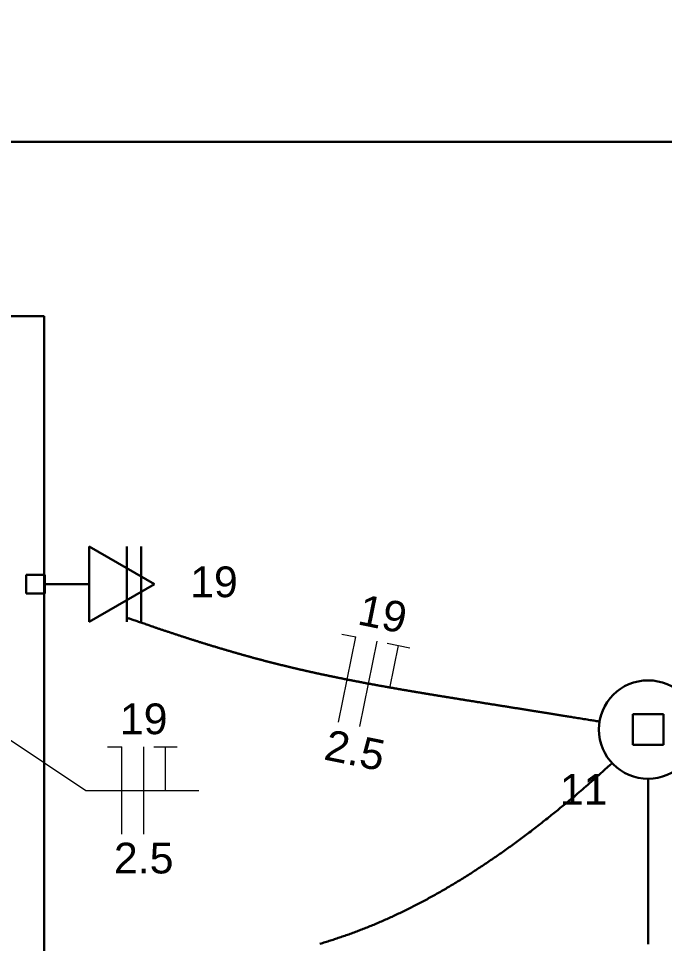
# Model space of a CAD drawing. Header units: millimetres. Extents: x 0 to 55.3, y 20.8 to 61.4.
# Drawn here: x 3.504 to 5.361, y 46.123 to 48.78 of the extents above; entities that cross this region are included whole.
import ezdxf

# ---------------------------------------------------------------- set-up
doc = ezdxf.new("R2010")
doc.units = ezdxf.units.MM
for name, color, linetype, lineweight in [('ARQ_-_ALV_5', 1, 'Continuous', 30), ('ARQ_-_CALÇADA', 1, 'Continuous', 30), ('EL-Condutos', 4, 'Continuous', 30), ('EL-Fios', 2, 'Continuous', 20), ('EL-Textos_fios', 2, 'Continuous', 20), ('EL-Textos_pontos', 2, 'Continuous', 30), ('P-SIMBOL', 3, 'Continuous', 30)]:
    doc.layers.add(name, color=color, linetype=linetype, lineweight=lineweight)
doc.styles.add('Arial', font='Arial')

msp = doc.modelspace()

# ---------------------------------------------------------------- linework, layer by layer
at = {"layer": 'ARQ_-_ALV_5'}
for p, q in [((3.578002, 47.925499), (1.500002, 47.925499)), ((3.578002, 43.375499), (3.578002, 47.925499))]:
    msp.add_line(p, q, dxfattribs=at)
at = {"layer": 'ARQ_-_CALÇADA', "flags": 128}
msp.add_lwpolyline([(0.150002, 35.725499), (1.000002, 35.725499), (1.000002, 48.425499), (11.300002, 48.425499), (11.300002, 49.425499), (14.000002, 49.425499), (14.000002, 34.475499), (14.850002, 34.475499)], dxfattribs=at)
at = {"layer": 'EL-Condutos', "linetype": 'Continuous', "flags": 128}
for points in [[(5.17396, 46.760742), (5.173677, 46.760788), (5.172853, 46.760922), (5.171525, 46.761137), (5.16973, 46.761428), (5.167504, 46.76179), (5.164885, 46.762214), (5.161909, 46.762697), (5.158613, 46.763232), (5.155033, 46.763812), (5.151207, 46.764433), (5.147172, 46.765087), (5.142963, 46.765769), (5.138619, 46.766473), (5.134176, 46.767193), (5.12967, 46.767923), (5.125138, 46.768657), (5.120618, 46.769388), (5.116146, 46.770112), (5.111759, 46.770821), (5.107494, 46.771511), (5.103571, 46.772145), (5.099784, 46.772756), (5.096121, 46.773347), (5.092575, 46.773919), (5.089136, 46.774473), (5.085795, 46.775011), (5.082543, 46.775534), (5.079371, 46.776045), (5.076269, 46.776543), (5.073228, 46.777031), (5.07024, 46.777511), (5.067294, 46.777984), (5.064383, 46.778451), (5.061496, 46.778913), (5.058624, 46.779373), (5.055759, 46.779832), (5.052891, 46.780291), (5.050011, 46.780752), (5.04711, 46.781216), (5.044178, 46.781685), (5.04135, 46.782137), (5.038487, 46.782595), (5.035594, 46.783057), (5.032672, 46.783524), (5.029723, 46.783996), (5.026749, 46.784471), (5.023753, 46.78495), (5.020738, 46.785431), (5.017705, 46.785916), (5.014656, 46.786403), (5.011595, 46.786892), (5.008522, 46.787382), (5.005442, 46.787874), (5.002355, 46.788367), (4.999264, 46.78886), (4.996172, 46.789353), (4.99308, 46.789846), (4.989991, 46.790339), (4.986908, 46.790831), (4.983832, 46.791321), (4.980907, 46.791787), (4.97799, 46.792252), (4.975082, 46.792715), (4.97218, 46.793177), (4.969285, 46.793638), (4.966397, 46.794098), (4.963513, 46.794556), (4.960635, 46.795014), (4.957761, 46.795472), (4.954891, 46.795928), (4.952024, 46.796384), (4.94916, 46.79684), (4.946298, 46.797295), (4.943437, 46.797749), (4.940578, 46.798204), (4.937718, 46.798658), (4.934859, 46.799113), (4.931999, 46.799568), (4.929137, 46.800022), (4.926274, 46.800477), (4.923538, 46.800912), (4.920801, 46.801347), (4.918061, 46.801782), (4.915319, 46.802218), (4.912576, 46.802654), (4.909831, 46.80309), (4.907085, 46.803527), (4.904338, 46.803963), (4.901589, 46.8044), (4.89884, 46.804837), (4.896089, 46.805274), (4.893338, 46.805711), (4.890587, 46.806149), (4.887835, 46.806586), (4.885083, 46.807024), (4.882331, 46.807461), (4.879579, 46.807899), (4.876827, 46.808336), (4.874075, 46.808774), (4.871324, 46.809211), (4.868695, 46.80963), (4.866067, 46.810048), (4.863438, 46.810466), (4.860811, 46.810884), (4.858183, 46.811302), (4.855557, 46.81172), (4.85293, 46.812139), (4.850304, 46.812557), (4.847678, 46.812975), (4.845052, 46.813393), (4.842427, 46.813812), (4.839802, 46.81423), (4.837176, 46.814649), (4.834551, 46.815067), (4.831926, 46.815486), (4.829302, 46.815905), (4.826677, 46.816323), (4.824052, 46.816742), (4.821427, 46.817162), (4.818802, 46.817581), (4.816288, 46.817982), (4.813775, 46.818384), (4.811262, 46.818786), (4.808748, 46.819188), (4.806234, 46.81959), (4.80372, 46.819993), (4.801207, 46.820395), (4.798693, 46.820798), (4.796179, 46.8212), (4.793665, 46.821603), (4.791151, 46.822007), (4.788637, 46.82241), (4.786123, 46.822813), (4.783609, 46.823217), (4.781095, 46.823621), (4.778581, 46.824025), (4.776067, 46.824429), (4.773553, 46.824834), (4.771039, 46.825238), (4.768526, 46.825643), (4.766114, 46.826032), (4.763703, 46.82642), (4.761293, 46.826809), (4.758882, 46.827199), (4.756471, 46.827588), (4.75406, 46.827977), (4.751649, 46.828367), (4.749239, 46.828757), (4.746828, 46.829147), (4.744418, 46.829538), (4.742007, 46.829928), (4.739597, 46.830319), (4.737186, 46.83071), (4.734776, 46.831102), (4.732366, 46.831494), (4.729955, 46.831886), (4.727545, 46.832278), (4.725135, 46.83267), (4.722725, 46.833063), (4.720315, 46.833456), (4.717998, 46.833834), (4.715682, 46.834213), (4.713365, 46.834591), (4.711048, 46.83497), (4.708732, 46.83535), (4.706415, 46.835729), (4.704099, 46.836109), (4.701782, 46.836489), (4.699466, 46.83687), (4.69715, 46.83725), (4.694833, 46.837632), (4.692517, 46.838013), (4.690201, 46.838395), (4.687885, 46.838777), (4.685569, 46.839159), (4.683253, 46.839542), (4.680937, 46.839925), (4.678621, 46.840309), (4.676305, 46.840693), (4.673989, 46.841077), (4.671757, 46.841448), (4.669526, 46.841819), (4.667294, 46.84219), (4.665063, 46.842562), (4.662831, 46.842934), (4.6606, 46.843306), (4.658369, 46.843679), (4.656137, 46.844053), (4.653906, 46.844426), (4.651675, 46.8448), (4.649444, 46.845175), (4.647213, 46.845549), (4.644982, 46.845925), (4.642751, 46.8463), (4.64052, 46.846677), (4.63829, 46.847053), (4.636059, 46.84743), (4.633828, 46.847807), (4.631598, 46.848185), (4.629368, 46.848564), (4.627212, 46.84893), (4.625056, 46.849296), (4.622901, 46.849663), (4.620745, 46.85003), (4.61859, 46.850398), (4.616435, 46.850767), (4.614279, 46.851135), (4.612124, 46.851504), (4.609969, 46.851874), (4.607814, 46.852244), (4.605659, 46.852615), (4.603504, 46.852986), (4.60135, 46.853358), (4.599195, 46.85373), (4.597041, 46.854102), (4.594886, 46.854476), (4.592732, 46.854849), (4.590577, 46.855223), (4.588423, 46.855598), (4.586269, 46.855973), (4.58418, 46.856338), (4.582092, 46.856703), (4.580003, 46.857068), (4.577915, 46.857434), (4.575827, 46.8578), (4.573738, 46.858167), (4.57165, 46.858535), (4.569562, 46.858903), (4.567474, 46.859271), (4.565386, 46.859641), (4.563299, 46.86001), (4.561211, 46.860381), (4.559123, 46.860751), (4.557036, 46.861123), (4.554949, 46.861495), (4.552861, 46.861867), (4.550774, 46.862241), (4.548687, 46.862614), (4.5466, 46.862989), (4.544513, 46.863364), (4.542483, 46.863729), (4.540452, 46.864096), (4.538421, 46.864462), (4.536391, 46.86483), (4.534361, 46.865198), (4.53233, 46.865566), (4.5303, 46.865935), (4.52827, 46.866305), (4.52624, 46.866675), (4.524211, 46.867047), (4.522181, 46.867418), (4.520151, 46.867791), (4.518122, 46.868163), (4.516093, 46.868537), (4.514063, 46.868911), (4.512034, 46.869286), (4.510005, 46.869662), (4.507977, 46.870038), (4.505948, 46.870415), (4.503919, 46.870793), (4.501938, 46.871162), (4.499956, 46.871533), (4.497974, 46.871904), (4.495993, 46.872275), (4.494011, 46.872648), (4.49203, 46.873021), (4.490049, 46.873395), (4.488068, 46.873769), (4.486087, 46.874144), (4.484106, 46.87452), (4.482126, 46.874896), (4.480145, 46.875274), (4.478165, 46.875652), (4.476185, 46.87603), (4.474205, 46.87641), (4.472225, 46.87679), (4.470245, 46.877171), (4.468265, 46.877552), (4.466286, 46.877935), (4.464306, 46.878318), (4.462364, 46.878694), (4.460422, 46.879072), (4.458481, 46.87945), (4.456539, 46.879829), (4.454598, 46.880209), (4.452656, 46.880589), (4.450715, 46.88097), (4.448774, 46.881352), (4.446833, 46.881735), (4.444892, 46.882118), (4.442952, 46.882502), (4.441011, 46.882887), (4.439071, 46.883273), (4.437131, 46.88366), (4.435191, 46.884047), (4.433251, 46.884435), (4.431312, 46.884824), (4.429372, 46.885214), (4.427433, 46.885605), (4.425494, 46.885996), (4.423583, 46.886383), (4.421671, 46.88677), (4.41976, 46.887159), (4.41785, 46.887548), (4.415939, 46.887938), (4.414029, 46.888328), (4.412118, 46.88872), (4.410208, 46.889112), (4.408298, 46.889505), (4.406389, 46.889899), (4.404479, 46.890294), (4.40257, 46.89069), (4.40066, 46.891086), (4.398751, 46.891484), (4.396842, 46.891882), (4.394934, 46.892281), (4.393025, 46.892681), (4.391117, 46.893082), (4.389209, 46.893483), (4.387301, 46.893886), (4.385411, 46.894285), (4.383522, 46.894686), (4.381633, 46.895087), (4.379744, 46.895489), (4.377855, 46.895892), (4.375966, 46.896296), (4.374078, 46.896701), (4.37219, 46.897107), (4.370302, 46.897513), (4.368414, 46.897921), (4.366526, 46.898329), (4.364639, 46.898738), (4.362751, 46.899148), (4.360864, 46.899559), (4.358978, 46.899971), (4.357091, 46.900384), (4.355204, 46.900798), (4.353318, 46.901212), (4.351432, 46.901628), (4.349546, 46.902044), (4.347669, 46.90246), (4.345793, 46.902876), (4.343916, 46.903293), (4.34204, 46.903711), (4.340164, 46.904131), (4.338289, 46.904551), (4.336413, 46.904972), (4.334538, 46.905393), (4.332662, 46.905816), (4.330787, 46.90624), (4.328913, 46.906665), (4.327038, 46.90709), (4.325164, 46.907517), (4.32329, 46.907944), (4.321416, 46.908373), (4.319542, 46.908802), (4.317669, 46.909232), (4.315796, 46.909664), (4.313923, 46.910096), (4.31205, 46.910529), (4.310177, 46.910963), (4.308304, 46.911398), (4.306431, 46.911835), (4.304559, 46.912272), (4.302687, 46.91271), (4.300815, 46.913149), (4.298943, 46.913589), (4.297071, 46.91403), (4.2952, 46.914472), (4.293329, 46.914915), (4.291458, 46.915359), (4.289587, 46.915804), (4.287717, 46.916249), (4.285847, 46.916696), (4.283977, 46.917144), (4.282107, 46.917593), (4.280238, 46.918042), (4.278368, 46.918493), (4.276499, 46.918945), (4.274631, 46.919398), (4.272752, 46.919854), (4.270874, 46.920311), (4.268996, 46.920769), (4.267118, 46.921228), (4.265241, 46.921688), (4.263364, 46.922149), (4.261487, 46.922611), (4.25961, 46.923074), (4.257733, 46.923538), (4.255857, 46.924003), (4.253981, 46.924469), (4.252105, 46.924936), (4.25023, 46.925404), (4.248354, 46.925873), (4.246479, 46.926343), (4.244605, 46.926814), (4.24273, 46.927286), (4.240856, 46.927759), (4.238982, 46.928233), (4.237108, 46.928708), (4.235215, 46.929188), (4.233323, 46.92967), (4.23143, 46.930153), (4.229538, 46.930637), (4.227646, 46.931122), (4.225755, 46.931608), (4.223864, 46.932095), (4.221973, 46.932583), (4.220082, 46.933072), (4.218191, 46.933562), (4.216301, 46.934053), (4.214411, 46.934545), (4.212522, 46.935038), (4.210632, 46.935532), (4.208743, 46.936027), (4.206854, 46.936523), (4.204965, 46.93702), (4.203077, 46.937518), (4.201189, 46.938017), (4.199301, 46.938517), (4.197385, 46.939025), (4.195469, 46.939535), (4.193553, 46.940046), (4.191638, 46.940557), (4.189723, 46.94107), (4.187808, 46.941584), (4.185893, 46.942099), (4.183979, 46.942614), (4.182065, 46.943131), (4.180151, 46.943649), (4.178238, 46.944168), (4.176324, 46.944688), (4.174412, 46.945209), (4.172499, 46.94573), (4.170587, 46.946253), (4.168674, 46.946777), (4.166763, 46.947302), (4.164851, 46.947828), (4.16294, 46.948355), (4.161029, 46.948883), (4.15908, 46.949422), (4.157132, 46.949962), (4.155184, 46.950504), (4.153237, 46.951046), (4.151289, 46.951589), (4.149342, 46.952134), (4.147395, 46.952679), (4.145449, 46.953226), (4.143502, 46.953773), (4.141556, 46.954322), (4.139611, 46.954872), (4.137665, 46.955422), (4.13572, 46.955974), (4.133775, 46.956526), (4.13183, 46.95708), (4.129886, 46.957634), (4.127942, 46.95819), (4.125998, 46.958746), (4.124054, 46.959304), (4.122111, 46.959863), (4.120121, 46.960436), (4.118131, 46.96101), (4.116141, 46.961585), (4.114152, 46.962161), (4.112163, 46.962738), (4.110174, 46.963317), (4.108186, 46.963896), (4.106198, 46.964476), (4.10421, 46.965057), (4.102222, 46.96564), (4.100235, 46.966223), (4.098248, 46.966807), (4.096262, 46.967392), (4.094276, 46.967978), (4.09229, 46.968565), (4.090304, 46.969153), (4.088319, 46.969742), (4.086335, 46.970332), (4.084351, 46.970923), (4.082367, 46.971514), (4.080327, 46.972124), (4.078288, 46.972734), (4.076249, 46.973346), (4.07421, 46.973958), (4.072172, 46.974571), (4.070134, 46.975186), (4.068096, 46.975801), (4.066059, 46.976418), (4.064021, 46.977035), (4.061984, 46.977654), (4.059947, 46.978273), (4.05791, 46.978894), (4.055873, 46.979515), (4.053836, 46.980138), (4.0518, 46.980761), (4.049763, 46.981386), (4.047726, 46.982012), (4.045689, 46.982639), (4.043652, 46.983267), (4.041615, 46.983896), (4.039512, 46.984546), (4.03741, 46.985197), (4.035307, 46.98585), (4.033204, 46.986503), (4.031102, 46.987158), (4.029, 46.987813), (4.026899, 46.98847), (4.024798, 46.989127), (4.022698, 46.989785), (4.020599, 46.990444), (4.018501, 46.991103), (4.016403, 46.991763), (4.014307, 46.992424), (4.012212, 46.993085), (4.010119, 46.993747), (4.008027, 46.99441), (4.005936, 46.995073), (4.003847, 46.995736), (4.00176, 46.9964), (3.999675, 46.997064), (3.997518, 46.997752), (3.995362, 46.99844), (3.993208, 46.999129), (3.991055, 46.999819), (3.988902, 47.00051), (3.986749, 47.001201), (3.984596, 47.001894), (3.982441, 47.002589), (3.980286, 47.003284), (3.978129, 47.003982), (3.975969, 47.004681), (3.973807, 47.005382), (3.971642, 47.006085), (3.969474, 47.00679), (3.967301, 47.007498), (3.965125, 47.008208), (3.962943, 47.008921), (3.960757, 47.009636), (3.958564, 47.010355), (3.956366, 47.011077), (3.954077, 47.011829), (3.951782, 47.012585), (3.949484, 47.013343), (3.947184, 47.014102), (3.944883, 47.014863), (3.942584, 47.015624), (3.940289, 47.016385), (3.937998, 47.017145), (3.935714, 47.017904), (3.933438, 47.018661), (3.931172, 47.019416), (3.928918, 47.020167), (3.926677, 47.020914), (3.924451, 47.021658), (3.922242, 47.022396), (3.920052, 47.023128), (3.917881, 47.023855), (3.915733, 47.024575), (3.913608, 47.025287), (3.911508, 47.025992), (3.909349, 47.026716), (3.907212, 47.027434), (3.905092, 47.028148), (3.90298, 47.028859), (3.90087, 47.02957), (3.898756, 47.030284), (3.896631, 47.031002), (3.894488, 47.031728), (3.89232, 47.032464), (3.890121, 47.033212), (3.887884, 47.033973), (3.885602, 47.034752), (3.883268, 47.03555), (3.880875, 47.036369), (3.878418, 47.037212), (3.875889, 47.038081), (3.873281, 47.038979), (3.870588, 47.039907), (3.867803, 47.040869), (3.864919, 47.041866), (3.861803, 47.042945), (3.858599, 47.044057), (3.855334, 47.04519), (3.852034, 47.046337), (3.848726, 47.047487), (3.845438, 47.048632), (3.842195, 47.049761), (3.839026, 47.050865), (3.835956, 47.051936), (3.833012, 47.052962), (3.830221, 47.053936), (3.82761, 47.054848), (3.825206, 47.055687), (3.823036, 47.056445), (3.821126, 47.057113), (3.819503, 47.05768), (3.818194, 47.058137), (3.817226, 47.058476), (3.816625, 47.058686), (3.816419, 47.058758)], [(5.210567, 46.641068), (5.210226, 46.640763), (5.209233, 46.639875), (5.207631, 46.638445), (5.205465, 46.636511), (5.202778, 46.634114), (5.199615, 46.631295), (5.196019, 46.628093), (5.192035, 46.624547), (5.187707, 46.620699), (5.183079, 46.616588), (5.178195, 46.612255), (5.173099, 46.607738), (5.167834, 46.603078), (5.162446, 46.598316), (5.156978, 46.593491), (5.151473, 46.588644), (5.145977, 46.583813), (5.140534, 46.57904), (5.135186, 46.574364), (5.129978, 46.569825), (5.125143, 46.565625), (5.120465, 46.561579), (5.115936, 46.557677), (5.111543, 46.553907), (5.107276, 46.550261), (5.103123, 46.546729), (5.099073, 46.5433), (5.095115, 46.539964), (5.091238, 46.536711), (5.08743, 46.533532), (5.083681, 46.530416), (5.07998, 46.527353), (5.076315, 46.524333), (5.072675, 46.521347), (5.06905, 46.518384), (5.065427, 46.515433), (5.061796, 46.512486), (5.058146, 46.509532), (5.054465, 46.506561), (5.050743, 46.503563), (5.047117, 46.500648), (5.043446, 46.497702), (5.039731, 46.494726), (5.035975, 46.491725), (5.032183, 46.488699), (5.028355, 46.485652), (5.024495, 46.482587), (5.020606, 46.479505), (5.016691, 46.47641), (5.012752, 46.473304), (5.008791, 46.47019), (5.004813, 46.467071), (5.000819, 46.463948), (4.996813, 46.460825), (4.992797, 46.457704), (4.988774, 46.454587), (4.984747, 46.451478), (4.980718, 46.448379), (4.97669, 46.445292), (4.972667, 46.442221), (4.968799, 46.43928), (4.964937, 46.436355), (4.961081, 46.433445), (4.957228, 46.43055), (4.953379, 46.427669), (4.949532, 46.424802), (4.945687, 46.421947), (4.941844, 46.419104), (4.938001, 46.416274), (4.934158, 46.413454), (4.930314, 46.410645), (4.926469, 46.407845), (4.922621, 46.405055), (4.918769, 46.402274), (4.914914, 46.399501), (4.911055, 46.396735), (4.90719, 46.393977), (4.903319, 46.391225), (4.899441, 46.388478), (4.895556, 46.385737), (4.891801, 46.383097), (4.888038, 46.380462), (4.884268, 46.377832), (4.880491, 46.375207), (4.876707, 46.372587), (4.872916, 46.369972), (4.869118, 46.367363), (4.865314, 46.364759), (4.861504, 46.362162), (4.857687, 46.359571), (4.853864, 46.356986), (4.850036, 46.354408), (4.846202, 46.351837), (4.842362, 46.349273), (4.838517, 46.346716), (4.834666, 46.344167), (4.830811, 46.341626), (4.82695, 46.339092), (4.823085, 46.336567), (4.819216, 46.33405), (4.81547, 46.331625), (4.811721, 46.329208), (4.807967, 46.326799), (4.804209, 46.324399), (4.800447, 46.322006), (4.79668, 46.319621), (4.792909, 46.317245), (4.789133, 46.314877), (4.785353, 46.312517), (4.781568, 46.310165), (4.777778, 46.307821), (4.773984, 46.305486), (4.770185, 46.303159), (4.766381, 46.30084), (4.762572, 46.298529), (4.758758, 46.296227), (4.75494, 46.293932), (4.751116, 46.291647), (4.747287, 46.289369), (4.743453, 46.2871), (4.73973, 46.284907), (4.736002, 46.282723), (4.73227, 46.280546), (4.728532, 46.278378), (4.72479, 46.276217), (4.721043, 46.274065), (4.717291, 46.271921), (4.713534, 46.269785), (4.709772, 46.267657), (4.706005, 46.265538), (4.702234, 46.263428), (4.698457, 46.261326), (4.694676, 46.259232), (4.69089, 46.257147), (4.687099, 46.255071), (4.683303, 46.253004), (4.679503, 46.250945), (4.675698, 46.248896), (4.671888, 46.246855), (4.668073, 46.244824), (4.664356, 46.242856), (4.660635, 46.240896), (4.656909, 46.238946), (4.653179, 46.237004), (4.649445, 46.23507), (4.645705, 46.233146), (4.641962, 46.231231), (4.638213, 46.229324), (4.634461, 46.227427), (4.630703, 46.225538), (4.626941, 46.223659), (4.623175, 46.221789), (4.619404, 46.219928), (4.615629, 46.218076), (4.611849, 46.216233), (4.608065, 46.2144), (4.604276, 46.212576), (4.600482, 46.210762), (4.596684, 46.208957), (4.592882, 46.207161), (4.589162, 46.205416), (4.585438, 46.20368), (4.58171, 46.201954), (4.577978, 46.200236), (4.574241, 46.198528), (4.5705, 46.196829), (4.566755, 46.19514), (4.563006, 46.19346), (4.559252, 46.191789), (4.555494, 46.190128), (4.551732, 46.188477), (4.547966, 46.186835), (4.544195, 46.185203), (4.54042, 46.18358), (4.536642, 46.181967), (4.532859, 46.180364), (4.529071, 46.178771), (4.52528, 46.177188), (4.521485, 46.175614), (4.517685, 46.174051), (4.513952, 46.172526), (4.510215, 46.171011), (4.506473, 46.169505), (4.502728, 46.16801), (4.498979, 46.166524), (4.495226, 46.165048), (4.49147, 46.163581), (4.487709, 46.162125), (4.483945, 46.160678), (4.480177, 46.159242), (4.476405, 46.157815), (4.472629, 46.156399), (4.468849, 46.154992), (4.465066, 46.153596), (4.461279, 46.15221), (4.457489, 46.150833), (4.453694, 46.149468), (4.449896, 46.148112), (4.446095, 46.146767), (4.442289, 46.145432), (4.438532, 46.144125), (4.434771, 46.142828), (4.431006, 46.141541), (4.427238, 46.140265), (4.423467, 46.138998), (4.419692, 46.137742), (4.415914, 46.136496), (4.412133, 46.135261), (4.408348, 46.134035), (4.404559, 46.13282), (4.400768, 46.131615), (4.396973, 46.130421), (4.393175, 46.129237), (4.389374, 46.128063), (4.385569, 46.1269), (4.381762, 46.125747), (4.377951, 46.124605), (4.374137, 46.123474), (4.37032, 46.122352)], [(5.314002, 46.121375), (5.314002, 46.123883), (5.314002, 46.126391), (5.314002, 46.128899), (5.314002, 46.131407), (5.314002, 46.133915), (5.314002, 46.136422), (5.314002, 46.13893), (5.314002, 46.141438), (5.314002, 46.143946), (5.314002, 46.146454), (5.314002, 46.148962), (5.314002, 46.15147), (5.314002, 46.153978), (5.314002, 46.156486), (5.314002, 46.158994), (5.314002, 46.161502), (5.314002, 46.164129), (5.314002, 46.166756), (5.314002, 46.169383), (5.314002, 46.17201), (5.314002, 46.174636), (5.314002, 46.177263), (5.314002, 46.17989), (5.314002, 46.182517), (5.314002, 46.185144), (5.314002, 46.18777), (5.314002, 46.190397), (5.314002, 46.193024), (5.314002, 46.19565), (5.314002, 46.198277), (5.314002, 46.200903), (5.314002, 46.203529), (5.314002, 46.206156), (5.314002, 46.208782), (5.314002, 46.211408), (5.314002, 46.214033), (5.314002, 46.216792), (5.314002, 46.219551), (5.314002, 46.22231), (5.314002, 46.225069), (5.314002, 46.227828), (5.314002, 46.230587), (5.314002, 46.233346), (5.314002, 46.236105), (5.314002, 46.238864), (5.314002, 46.241623), (5.314002, 46.244382), (5.314002, 46.247142), (5.314002, 46.249902), (5.314002, 46.252663), (5.314002, 46.255423), (5.314002, 46.258184), (5.314002, 46.260946), (5.314002, 46.263708), (5.314002, 46.26647), (5.314002, 46.269233), (5.314002, 46.272146), (5.314002, 46.275058), (5.314002, 46.277971), (5.314002, 46.280884), (5.314002, 46.283797), (5.314002, 46.28671), (5.314002, 46.289623), (5.314002, 46.292535), (5.314002, 46.295447), (5.314002, 46.298358), (5.314002, 46.301269), (5.314002, 46.304178), (5.314002, 46.307086), (5.314002, 46.309993), (5.314002, 46.312899), (5.314002, 46.315803), (5.314002, 46.318705), (5.314002, 46.321605), (5.314002, 46.324503), (5.314002, 46.327399), (5.314002, 46.330455), (5.314002, 46.333509), (5.314002, 46.336562), (5.314002, 46.339614), (5.314002, 46.342666), (5.314002, 46.345718), (5.314002, 46.348771), (5.314002, 46.351826), (5.314002, 46.354883), (5.314002, 46.357943), (5.314002, 46.361006), (5.314002, 46.364073), (5.314002, 46.367145), (5.314002, 46.370222), (5.314002, 46.373305), (5.314002, 46.376394), (5.314002, 46.37949), (5.314002, 46.382594), (5.314002, 46.385706), (5.314002, 46.388827), (5.314002, 46.392139), (5.314002, 46.395458), (5.314002, 46.398783), (5.314002, 46.402112), (5.314002, 46.405441), (5.314002, 46.408769), (5.314002, 46.412092), (5.314002, 46.415409), (5.314002, 46.418717), (5.314002, 46.422014), (5.314002, 46.425296), (5.314002, 46.428563), (5.314002, 46.43181), (5.314002, 46.435037), (5.314002, 46.438239), (5.314002, 46.441416), (5.314002, 46.444565), (5.314002, 46.447682), (5.314002, 46.450766), (5.314002, 46.453814), (5.314002, 46.457003), (5.314002, 46.46016), (5.314002, 46.463293), (5.314002, 46.466413), (5.314002, 46.46953), (5.314002, 46.472654), (5.314002, 46.475794), (5.314002, 46.478961), (5.314002, 46.482164), (5.314002, 46.485414), (5.314002, 46.488721), (5.314002, 46.492093), (5.314002, 46.495542), (5.314002, 46.499078), (5.314002, 46.502709), (5.314002, 46.506447), (5.314002, 46.5103), (5.314002, 46.514279), (5.314002, 46.518395), (5.314002, 46.522656), (5.314002, 46.527336), (5.314002, 46.53215), (5.314002, 46.537059), (5.314002, 46.542021), (5.314002, 46.546996), (5.314002, 46.551943), (5.314002, 46.556823), (5.314002, 46.561595), (5.314002, 46.566217), (5.314002, 46.57065), (5.314002, 46.574853), (5.314002, 46.578786), (5.314002, 46.582407), (5.314002, 46.585678), (5.314002, 46.588556), (5.314002, 46.591002), (5.314002, 46.592974), (5.314002, 46.594434), (5.314002, 46.595339), (5.314002, 46.59565)]]:
    msp.add_lwpolyline(points, dxfattribs=at)
at = {"layer": 'EL-Fios'}
for p, q in [((4.424072, 46.758699), (4.474047, 47.003649)), ((4.433222, 47.011999), (4.474047, 47.003649)), ((4.485312, 46.746199), (4.535282, 46.991149)), ((4.563862, 46.985349), (4.629182, 46.971999)), ((4.571537, 46.856199), (4.596522, 46.978649)), ((3.759767, 46.687699), (3.801432, 46.687699)), ((3.801432, 46.437699), (3.801432, 46.687699)), ((3.863932, 46.437699), (3.863932, 46.687699)), ((3.893102, 46.687699), (3.959767, 46.687699)), ((3.926432, 46.562699), (3.926432, 46.687699))]:
    msp.add_line(p, q, dxfattribs=at)
at = {"layer": 'EL-Textos_fios'}
for p, q in [((3.454517, 46.725849), (3.697267, 46.562699)), ((3.697267, 46.562699), (4.022267, 46.562699))]:
    msp.add_line(p, q, dxfattribs=at)
at = {"layer": 'P-SIMBOL'}
for p, q in [((3.707347, 47.263499), (3.894847, 47.155249)), ((3.707347, 47.046999), (3.707347, 47.263499)), ((3.815787, 47.046999), (3.815787, 47.263499)), ((3.856452, 47.046999), (3.856452, 47.263499)), ((3.526302, 47.128749), (3.526302, 47.181799)), ((3.526302, 47.181799), (3.579342, 47.181799)), ((3.579342, 47.181799), (3.579342, 47.128749)), ((3.707347, 47.155249), (3.579342, 47.155249)), ((3.894847, 47.155249), (3.707347, 47.046999)), ((3.579342, 47.128749), (3.526302, 47.128749)), ((5.270002, 46.781899), (5.358502, 46.781899)), ((5.270002, 46.693499), (5.270002, 46.781899)), ((5.358502, 46.781899), (5.358502, 46.693499)), ((5.358502, 46.693499), (5.270002, 46.693499))]:
    msp.add_line(p, q, dxfattribs=at)
msp.add_circle((5.314002, 46.737699), 0.14125, dxfattribs=at)

# ---------------------------------------------------------------- texts
at = {"layer": 'EL-Textos_fios', "char_height": 0.08825, "attachment_point": 8, "rotation": 348.467201, "line_spacing_factor": 0.798, "style": 'Arial'}
for s, insert, width in [('19', (4.542323, 47.025534), 0.2118), ('2.5', (4.462323, 46.634034), 0.3177)]:
    msp.add_mtext(s, dxfattribs=dict(at, insert=insert, width=width))
at = {"layer": 'EL-Textos_fios', "char_height": 0.08825, "attachment_point": 8, "line_spacing_factor": 0.798, "style": 'Arial'}
for s, insert, width in [('19', (3.864002, 46.723121), 0.2118), ('2.5', (3.864002, 46.323121), 0.3177)]:
    msp.add_mtext(s, dxfattribs=dict(at, insert=insert, width=width))
at = {"layer": 'EL-Textos_pontos', "char_height": 0.08825, "width": 0.2118, "attachment_point": 8, "line_spacing_factor": 0.798, "style": 'Arial'}
for s, insert in [('19', (4.066002, 47.116621)), ('11', (5.129002, 46.521621))]:
    msp.add_mtext(s, dxfattribs=dict(at, insert=insert))

doc.saveas('drawing.dxf')
